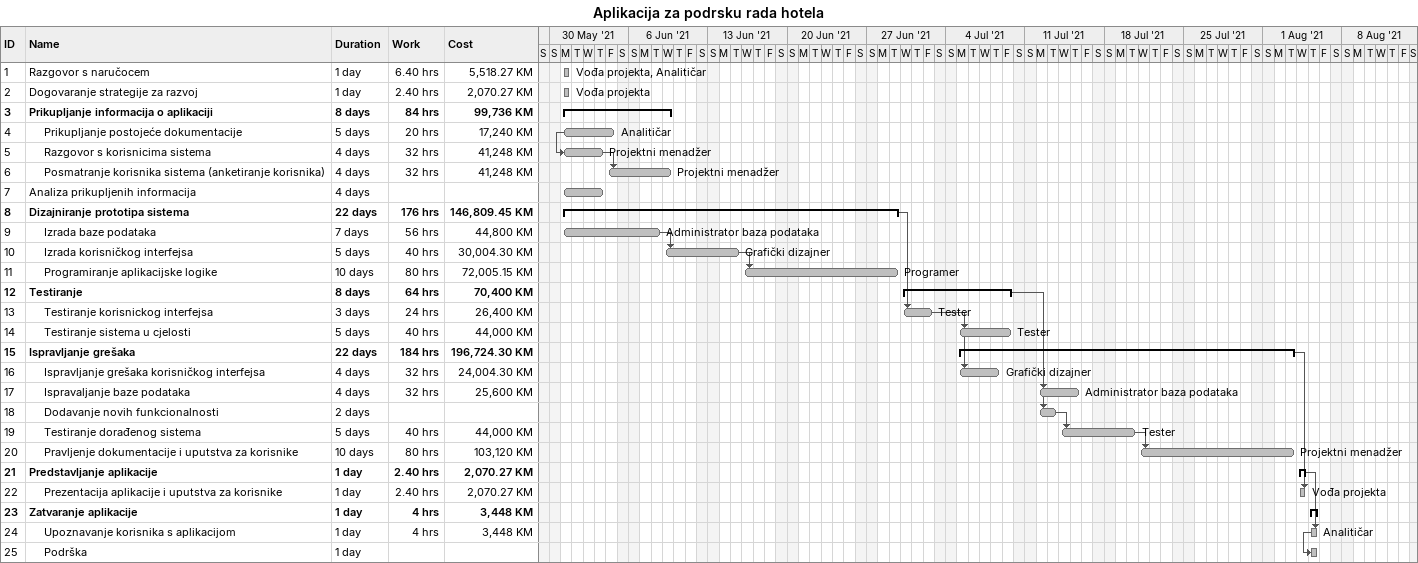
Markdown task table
Aplikacija za podrsku rada hotela

| ID | Level | Task | Duration | Start | Finish | Predecessors | Resources | Work (h) | Cost (KM) |
|---|---|---|---|---|---|---|---|---|---|
| 1 | 1 | Razgovor s naručocem | 1d | 2021-05-31 | 2021-05-31 |  | Vođa projekta, Analitičar | 6.40 | 5518.27 |
| 2 | 1 | Dogovaranje strategije za razvoj | 1d | 2021-05-31 | 2021-05-31 |  | Vođa projekta | 2.40 | 2070.27 |
| 3 | 1 | **Prikupljanje informacija o aplikaciji** | 8d | 2021-05-31 | 2021-06-09 |  |  | 84 | 99736 |
| 4 | 2 | Prikupljanje postojeće dokumentacije | 5d | 2021-05-31 | 2021-06-04 |  | Analitičar | 20 | 17240 |
| 5 | 2 | Razgovor s korisnicima sistema | 4d | 2021-05-31 | 2021-06-03 | 4SS | Projektni menadžer | 32 | 41248 |
| 6 | 2 | Posmatranje korisnika sistema (anketiranje korisnika) | 4d | 2021-06-04 | 2021-06-09 | 5 | Projektni menadžer | 32 | 41248 |
| 7 | 1 | Analiza prikupljenih informacija | 4d | 2021-05-31 | 2021-06-03 |  |  |  |  |
| 8 | 1 | **Dizajniranje prototipa sistema** | 22d | 2021-05-31 | 2021-06-29 |  |  | 176 | 146809.45 |
| 9 | 2 | Izrada baze podataka | 7d | 2021-05-31 | 2021-06-08 |  | Administrator baza podataka | 56 | 44800 |
| 10 | 2 | Izrada korisničkog interfejsa | 5d | 2021-06-09 | 2021-06-15 | 9 | Grafički dizajner | 40 | 30004.30 |
| 11 | 2 | Programiranje aplikacijske logike | 10d | 2021-06-16 | 2021-06-29 | 10 | Programer | 80 | 72005.15 |
| 12 | 1 | **Testiranje** | 8d | 2021-06-30 | 2021-07-09 |  |  | 64 | 70400 |
| 13 | 2 | Testiranje korisnickog interfejsa | 3d | 2021-06-30 | 2021-07-02 | 8 | Tester | 24 | 26400 |
| 14 | 2 | Testiranje sistema u cjelosti | 5d | 2021-07-05 | 2021-07-09 | 13 | Tester | 40 | 44000 |
| 15 | 1 | **Ispravljanje grešaka** | 22d | 2021-07-05 | 2021-08-03 |  |  | 184 | 196724.30 |
| 16 | 2 | Ispravljanje grešaka korisničkog interfejsa | 4d | 2021-07-05 | 2021-07-08 | 13 | Grafički dizajner | 32 | 24004.30 |
| 17 | 2 | Ispravaljanje baze podataka | 4d | 2021-07-12 | 2021-07-15 | 12 | Administrator baza podataka | 32 | 25600 |
| 18 | 2 | Dodavanje novih funkcionalnosti | 2d | 2021-07-12 | 2021-07-13 | 12 |  |  |  |
| 19 | 2 | Testiranje dorađenog sistema | 5d | 2021-07-14 | 2021-07-20 | 18 | Tester | 40 | 44000 |
| 20 | 2 | Pravljenje dokumentacije i uputstva za korisnike | 10d | 2021-07-21 | 2021-08-03 | 19 | Projektni menadžer | 80 | 103120 |
| 21 | 1 | **Predstavljanje aplikacije** | 1d | 2021-08-04 | 2021-08-04 |  |  | 2.40 | 2070.27 |
| 22 | 2 | Prezentacija aplikacije i uputstva za korisnike | 1d | 2021-08-04 | 2021-08-04 | 15 | Vođa projekta | 2.40 | 2070.27 |
| 23 | 1 | **Zatvaranje aplikacije** | 1d | 2021-08-05 | 2021-08-05 |  |  | 4 | 3448 |
| 24 | 2 | Upoznavanje korisnika s aplikacijom | 1d | 2021-08-05 | 2021-08-05 | 21 | Analitičar | 4 | 3448 |
| 25 | 2 | Podrška | 1d | 2021-08-05 | 2021-08-05 | 24SS |  |  |  |
